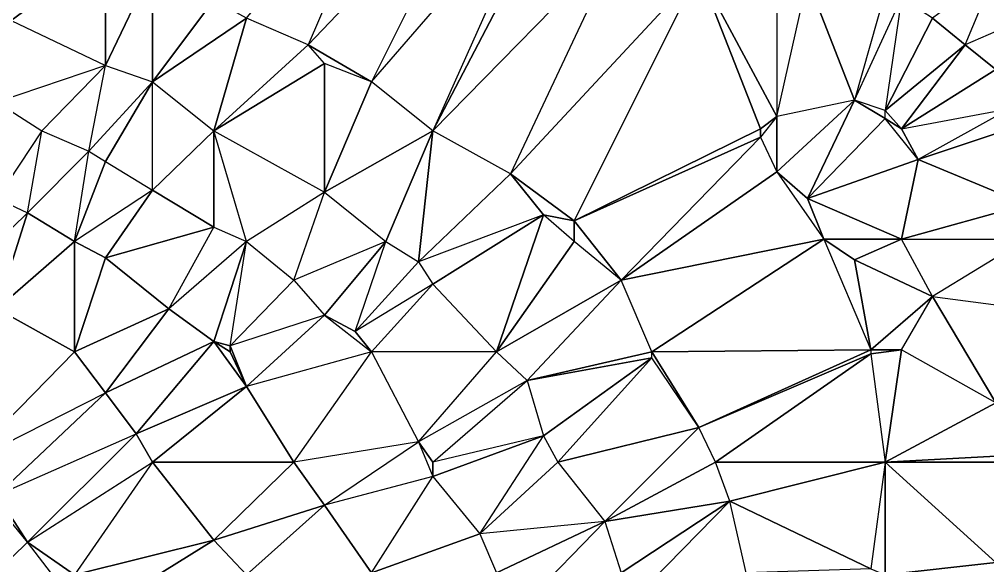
# Model space of a CAD drawing. Header units: metres. Extents: x 121.06818 to 121.07159, y 3.17836 to 3.18313.
# Drawn here: x 121.068943 to 121.069416, y 3.1793405 to 3.1796075 of the extents above; entities that cross this region are included whole.
import ezdxf

# ---------------------------------------------------------------- set-up
doc = ezdxf.new("R2010")
doc.units = ezdxf.units.M

msp = doc.modelspace()

# ---------------------------------------------------------------- linework, layer by layer
at = {"layer": 'DELAUNEY4142', "color": 252}
msp.add_3dface([(121.068764, 3.179173, 0.0101), (121.06897, 3.179322, 0.0101), (121.068947, 3.179352, 0.0101)], dxfattribs=at)
at = {"layer": 'DELAUNEY4277', "color": 252}
msp.add_3dface([(121.068764, 3.179173, 0.0101), (121.068947, 3.179352, 0.0101), (121.068916, 3.17939, 0.0101)], dxfattribs=at)
at = {"layer": 'DELAUNEY4290', "color": 252}
msp.add_3dface([(121.06897, 3.179322, 0.0101), (121.068947, 3.179352, 0.0101), (121.06897, 3.179336, 0.0101)], dxfattribs=at)
at = {"layer": 'DELAUNEY4490', "color": 252}
msp.add_3dface([(121.068947, 3.179352, 0.0101), (121.068916, 3.17939, 0.0101), (121.068932, 3.179375, 0.0101)], dxfattribs=at)
at = {"layer": 'DELAUNEY4511', "color": 252}
msp.add_3dface([(121.068947, 3.179352, 0.0101), (121.068932, 3.179375, 0.0101), (121.069, 3.179405, 0.01009)], dxfattribs=at)
at = {"layer": 'DELAUNEY4522', "color": 252}
msp.add_3dface([(121.068932, 3.179375, 0.0101), (121.068916, 3.17939, 0.0101), (121.068985, 3.179425, 0.01009)], dxfattribs=at)
at = {"layer": 'DELAUNEY4598', "color": 252}
msp.add_3dface([(121.069176, 3.179337, 0.01007), (121.069191, 3.179323, 0.01007), (121.069229, 3.179362, 0.01006)], dxfattribs=at)
at = {"layer": 'DELAUNEY4601', "color": 252}
msp.add_3dface([(121.069366, 3.179336, 0.01004), (121.069427, 3.179327, 0.01004), (121.06942, 3.179342, 0.01004)], dxfattribs=at)
at = {"layer": 'DELAUNEY4641', "color": 252}
msp.add_3dface([(121.069237, 3.179337, 0.01006), (121.069244, 3.179325, 0.01006), (121.06929, 3.179372, 0.01005)], dxfattribs=at)
at = {"layer": 'DELAUNEY4664', "color": 252}
msp.add_3dface([(121.068985, 3.17932, 0.0101), (121.069054, 3.179336, 0.01009), (121.069038, 3.179353, 0.01009)], dxfattribs=at)
at = {"layer": 'DELAUNEY4682', "color": 252}
msp.add_3dface([(121.068985, 3.17932, 0.0101), (121.069038, 3.179353, 0.01009), (121.06897, 3.179336, 0.0101)], dxfattribs=at)
at = {"layer": 'DELAUNEY4683', "color": 252}
msp.add_3dface([(121.069038, 3.179353, 0.01009), (121.069054, 3.179336, 0.01009), (121.069092, 3.17937, 0.01008)], dxfattribs=at)
at = {"layer": 'DELAUNEY4684', "color": 252}
msp.add_3dface([(121.069237, 3.179337, 0.01006), (121.069191, 3.179323, 0.01007), (121.069229, 3.179362, 0.01006)], dxfattribs=at)
at = {"layer": 'DELAUNEY4685', "color": 252}
msp.add_3dface([(121.069366, 3.179336, 0.01004), (121.06942, 3.179342, 0.01004), (121.069366, 3.179391, 0.01004)], dxfattribs=at)
at = {"layer": 'DELAUNEY4705', "color": 252}
msp.add_3dface([(121.069176, 3.179337, 0.01007), (121.069115, 3.179337, 0.01008), (121.069168, 3.179356, 0.01007)], dxfattribs=at)
at = {"layer": 'DELAUNEY4706', "color": 252}
msp.add_3dface([(121.069244, 3.179325, 0.01006), (121.069298, 3.179337, 0.01005), (121.06929, 3.179372, 0.01005)], dxfattribs=at)
at = {"layer": 'DELAUNEY4717', "color": 252}
msp.add_3dface([(121.069054, 3.179336, 0.01009), (121.069115, 3.179337, 0.01008), (121.069092, 3.17937, 0.01008)], dxfattribs=at)
at = {"layer": 'DELAUNEY4744', "color": 252}
msp.add_3dface([(121.06897, 3.179336, 0.0101), (121.068947, 3.179352, 0.0101), (121.069008, 3.179391, 0.01009)], dxfattribs=at)
at = {"layer": 'DELAUNEY4773', "color": 252}
msp.add_3dface([(121.069168, 3.179356, 0.01007), (121.069115, 3.179337, 0.01008), (121.069145, 3.179384, 0.01007)], dxfattribs=at)
at = {"layer": 'DELAUNEY4774', "color": 252}
msp.add_3dface([(121.069168, 3.179356, 0.01007), (121.069176, 3.179337, 0.01007), (121.069229, 3.179362, 0.01006)], dxfattribs=at)
at = {"layer": 'DELAUNEY4786', "color": 252}
msp.add_3dface([(121.069359, 3.179339, 0.01004), (121.069366, 3.179336, 0.01004), (121.069366, 3.179391, 0.01004)], dxfattribs=at)
at = {"layer": 'DELAUNEY4803', "color": 252}
msp.add_3dface([(121.069092, 3.17937, 0.01008), (121.069115, 3.179337, 0.01008), (121.069145, 3.179384, 0.01007)], dxfattribs=at)
at = {"layer": 'DELAUNEY4813', "color": 252}
msp.add_3dface([(121.069229, 3.179362, 0.01006), (121.069237, 3.179337, 0.01006), (121.06929, 3.179372, 0.01005)], dxfattribs=at)
at = {"layer": 'DELAUNEY4841', "color": 252}
msp.add_3dface([(121.069298, 3.179337, 0.01005), (121.06929, 3.179372, 0.01005), (121.069359, 3.179339, 0.01004)], dxfattribs=at)
at = {"layer": 'DELAUNEY4857', "color": 252}
msp.add_3dface([(121.06897, 3.179336, 0.0101), (121.069038, 3.179353, 0.01009), (121.069008, 3.179391, 0.01009)], dxfattribs=at)
at = {"layer": 'DELAUNEY4886', "color": 252}
msp.add_3dface([(121.069008, 3.179391, 0.01009), (121.069038, 3.179353, 0.01009), (121.069077, 3.179391, 0.01008)], dxfattribs=at)
at = {"layer": 'DELAUNEY4887', "color": 252}
msp.add_3dface([(121.069145, 3.179384, 0.01007), (121.069168, 3.179356, 0.01007), (121.069199, 3.179404, 0.01006)], dxfattribs=at)
at = {"layer": 'DELAUNEY4898', "color": 252}
msp.add_3dface([(121.069229, 3.179362, 0.01006), (121.069168, 3.179356, 0.01007), (121.069206, 3.179391, 0.01006)], dxfattribs=at)
at = {"layer": 'DELAUNEY4910', "color": 252}
msp.add_3dface([(121.069206, 3.179391, 0.01006), (121.069168, 3.179356, 0.01007), (121.069199, 3.179404, 0.01006)], dxfattribs=at)
at = {"layer": 'DELAUNEY4911', "color": 252}
msp.add_3dface([(121.069206, 3.179391, 0.01006), (121.069229, 3.179362, 0.01006), (121.069275, 3.179408, 0.01005)], dxfattribs=at)
at = {"layer": 'DELAUNEY4912', "color": 252}
msp.add_3dface([(121.069229, 3.179362, 0.01006), (121.06929, 3.179372, 0.01005), (121.069283, 3.179391, 0.01005)], dxfattribs=at)
at = {"layer": 'DELAUNEY4925', "color": 252}
msp.add_3dface([(121.069038, 3.179353, 0.01009), (121.069092, 3.17937, 0.01008), (121.069077, 3.179391, 0.01008)], dxfattribs=at)
at = {"layer": 'DELAUNEY4926', "color": 252}
msp.add_3dface([(121.069359, 3.179339, 0.01004), (121.06929, 3.179372, 0.01005), (121.069366, 3.179391, 0.01004)], dxfattribs=at)
at = {"layer": 'DELAUNEY4939', "color": 252}
msp.add_3dface([(121.069366, 3.179391, 0.01004), (121.06942, 3.179342, 0.01004), (121.06942, 3.179391, 0.01004)], dxfattribs=at)
at = {"layer": 'DELAUNEY4951', "color": 252}
msp.add_3dface([(121.069077, 3.179391, 0.01008), (121.069092, 3.17937, 0.01008), (121.069138, 3.179401, 0.01007)], dxfattribs=at)
at = {"layer": 'DELAUNEY4952', "color": 252}
msp.add_3dface([(121.069145, 3.179384, 0.01007), (121.069092, 3.17937, 0.01008), (121.069138, 3.179401, 0.01007)], dxfattribs=at)
at = {"layer": 'DELAUNEY4953', "color": 252}
msp.add_3dface([(121.069366, 3.179391, 0.01004), (121.06942, 3.179391, 0.01004), (121.06942, 3.179394, 0.01004)], dxfattribs=at)
at = {"layer": 'DELAUNEY4969', "color": 252}
msp.add_3dface([(121.069229, 3.179362, 0.01006), (121.069283, 3.179391, 0.01005), (121.069275, 3.179408, 0.01005)], dxfattribs=at)
at = {"layer": 'DELAUNEY4970', "color": 252}
msp.add_3dface([(121.06929, 3.179372, 0.01005), (121.069283, 3.179391, 0.01005), (121.069366, 3.179391, 0.01004)], dxfattribs=at)
at = {"layer": 'DELAUNEY4987', "color": 252}
msp.add_3dface([(121.068947, 3.179352, 0.0101), (121.069008, 3.179391, 0.01009), (121.069, 3.179405, 0.01009)], dxfattribs=at)
at = {"layer": 'DELAUNEY5048', "color": 252}
msp.add_3dface([(121.069, 3.179405, 0.01009), (121.069008, 3.179391, 0.01009), (121.069054, 3.179428, 0.01008)], dxfattribs=at)
at = {"layer": 'DELAUNEY5049', "color": 252}
msp.add_3dface([(121.069138, 3.179401, 0.01007), (121.069145, 3.179384, 0.01007), (121.069145, 3.179391, 0.01007)], dxfattribs=at)
at = {"layer": 'DELAUNEY5067', "color": 252}
msp.add_3dface([(121.068932, 3.179375, 0.0101), (121.069, 3.179405, 0.01009), (121.068985, 3.179425, 0.01009)], dxfattribs=at)
at = {"layer": 'DELAUNEY5068', "color": 252}
msp.add_3dface([(121.069199, 3.179404, 0.01006), (121.069206, 3.179391, 0.01006), (121.069252, 3.179442, 0.01005)], dxfattribs=at)
at = {"layer": 'DELAUNEY5079', "color": 252}
msp.add_3dface([(121.069145, 3.179391, 0.01007), (121.069145, 3.179384, 0.01007), (121.069199, 3.179404, 0.01006)], dxfattribs=at)
at = {"layer": 'DELAUNEY5091', "color": 252}
msp.add_3dface([(121.069008, 3.179391, 0.01009), (121.069077, 3.179391, 0.01008), (121.069054, 3.179428, 0.01008)], dxfattribs=at)
at = {"layer": 'DELAUNEY5092', "color": 252}
msp.add_3dface([(121.069138, 3.179401, 0.01007), (121.069145, 3.179391, 0.01007), (121.069191, 3.179431, 0.01006)], dxfattribs=at)
at = {"layer": 'DELAUNEY5093', "color": 252}
msp.add_3dface([(121.069199, 3.179404, 0.01006), (121.069145, 3.179391, 0.01007), (121.069191, 3.179431, 0.01006)], dxfattribs=at)
at = {"layer": 'DELAUNEY5094', "color": 252}
msp.add_3dface([(121.069283, 3.179391, 0.01005), (121.069275, 3.179408, 0.01005), (121.069359, 3.179444, 0.01004)], dxfattribs=at)
at = {"layer": 'DELAUNEY5108', "color": 252}
msp.add_3dface([(121.069366, 3.179391, 0.01004), (121.06942, 3.179394, 0.01004), (121.06942, 3.17942, 0.01004)], dxfattribs=at)
at = {"layer": 'DELAUNEY5130', "color": 252}
msp.add_3dface([(121.068985, 3.179425, 0.01009), (121.069, 3.179405, 0.01009), (121.069038, 3.17945, 0.01008)], dxfattribs=at)
at = {"layer": 'DELAUNEY5153', "color": 252}
msp.add_3dface([(121.069054, 3.179428, 0.01008), (121.069077, 3.179391, 0.01008), (121.069115, 3.179445, 0.01007)], dxfattribs=at)
at = {"layer": 'DELAUNEY5154', "color": 252}
msp.add_3dface([(121.069206, 3.179391, 0.01006), (121.069275, 3.179408, 0.01005), (121.069252, 3.179442, 0.01005)], dxfattribs=at)
at = {"layer": 'DELAUNEY5164', "color": 252}
msp.add_3dface([(121.069138, 3.179401, 0.01007), (121.069077, 3.179391, 0.01008), (121.069115, 3.179445, 0.01007)], dxfattribs=at)
at = {"layer": 'DELAUNEY5165', "color": 252}
msp.add_3dface([(121.069366, 3.179391, 0.01004), (121.069283, 3.179391, 0.01005), (121.069359, 3.179444, 0.01004)], dxfattribs=at)
at = {"layer": 'DELAUNEY5203', "color": 252}
msp.add_3dface([(121.069366, 3.179391, 0.01004), (121.06942, 3.17942, 0.01004), (121.069374, 3.179446, 0.01004)], dxfattribs=at)
at = {"layer": 'DELAUNEY5215', "color": 252}
msp.add_3dface([(121.069275, 3.179408, 0.01005), (121.069252, 3.179442, 0.01005), (121.069252, 3.179445, 0.01005)], dxfattribs=at)
at = {"layer": 'DELAUNEY5229', "color": 252}
msp.add_3dface([(121.068916, 3.17939, 0.0101), (121.068985, 3.179425, 0.01009), (121.06897, 3.179445, 0.01009)], dxfattribs=at)
at = {"layer": 'DELAUNEY5230', "color": 252}
msp.add_3dface([(121.069191, 3.179431, 0.01006), (121.069199, 3.179404, 0.01006), (121.069252, 3.179442, 0.01005)], dxfattribs=at)
at = {"layer": 'DELAUNEY5240', "color": 252}
msp.add_3dface([(121.068916, 3.17939, 0.0101), (121.06897, 3.179445, 0.01009), (121.068932, 3.179466, 0.01009)], dxfattribs=at)
at = {"layer": 'DELAUNEY5241', "color": 252}
msp.add_3dface([(121.06897, 3.179445, 0.01009), (121.068985, 3.179425, 0.01009), (121.069016, 3.179466, 0.01008)], dxfattribs=at)
at = {"layer": 'DELAUNEY5242', "color": 252}
msp.add_3dface([(121.069, 3.179405, 0.01009), (121.069054, 3.179428, 0.01008), (121.069038, 3.17945, 0.01008)], dxfattribs=at)
at = {"layer": 'DELAUNEY5243', "color": 252}
msp.add_3dface([(121.069115, 3.179445, 0.01007), (121.069138, 3.179401, 0.01007), (121.069176, 3.179445, 0.01006)], dxfattribs=at)
at = {"layer": 'DELAUNEY5244', "color": 252}
msp.add_3dface([(121.069359, 3.179444, 0.01004), (121.069366, 3.179391, 0.01004), (121.069374, 3.179446, 0.01004)], dxfattribs=at)
at = {"layer": 'DELAUNEY5255', "color": 252}
msp.add_3dface([(121.069191, 3.179431, 0.01006), (121.069138, 3.179401, 0.01007), (121.069176, 3.179445, 0.01006)], dxfattribs=at)
at = {"layer": 'DELAUNEY5270', "color": 252}
msp.add_3dface([(121.069176, 3.179445, 0.01006), (121.069191, 3.179431, 0.01006), (121.069237, 3.17948, 0.01005)], dxfattribs=at)
at = {"layer": 'DELAUNEY5271', "color": 252}
msp.add_3dface([(121.06942, 3.17942, 0.01004), (121.069374, 3.179446, 0.01004), (121.069389, 3.179472, 0.01004)], dxfattribs=at)
at = {"layer": 'DELAUNEY5284', "color": 252}
msp.add_3dface([(121.069359, 3.179444, 0.01004), (121.069275, 3.179408, 0.01005), (121.069359, 3.179446, 0.01004)], dxfattribs=at)
at = {"layer": 'DELAUNEY5285', "color": 252}
msp.add_3dface([(121.069359, 3.179444, 0.01004), (121.069374, 3.179446, 0.01004), (121.069359, 3.179446, 0.01004)], dxfattribs=at)
at = {"layer": 'DELAUNEY5322', "color": 252}
msp.add_3dface([(121.069038, 3.17945, 0.01008), (121.069054, 3.179428, 0.01008), (121.069046, 3.179445, 0.01008)], dxfattribs=at)
at = {"layer": 'DELAUNEY5323', "color": 252}
msp.add_3dface([(121.069038, 3.17945, 0.01008), (121.069054, 3.179428, 0.01008), (121.069046, 3.179448, 0.01008)], dxfattribs=at)
at = {"layer": 'DELAUNEY5324', "color": 252}
msp.add_3dface([(121.069046, 3.179445, 0.01008), (121.069054, 3.179428, 0.01008), (121.069046, 3.179448, 0.01008)], dxfattribs=at)
at = {"layer": 'DELAUNEY5325', "color": 252}
msp.add_3dface([(121.069115, 3.179445, 0.01007), (121.069054, 3.179428, 0.01008), (121.069092, 3.179463, 0.01007)], dxfattribs=at)
at = {"layer": 'DELAUNEY5343', "color": 252}
msp.add_3dface([(121.069038, 3.17945, 0.01008), (121.069046, 3.179445, 0.01008), (121.069046, 3.179448, 0.01008)], dxfattribs=at)
at = {"layer": 'DELAUNEY5344', "color": 252}
msp.add_3dface([(121.069191, 3.179431, 0.01006), (121.069252, 3.179442, 0.01005), (121.069252, 3.179445, 0.01005)], dxfattribs=at)
at = {"layer": 'DELAUNEY5363', "color": 252}
msp.add_3dface([(121.068932, 3.179466, 0.01009), (121.06897, 3.179445, 0.01009), (121.06897, 3.179499, 0.01008)], dxfattribs=at)
at = {"layer": 'DELAUNEY5382', "color": 252}
msp.add_3dface([(121.068985, 3.179425, 0.01009), (121.069038, 3.17945, 0.01008), (121.069016, 3.179466, 0.01008)], dxfattribs=at)
at = {"layer": 'DELAUNEY5383', "color": 252}
msp.add_3dface([(121.069092, 3.179463, 0.01007), (121.069115, 3.179445, 0.01007), (121.069107, 3.179455, 0.01007)], dxfattribs=at)
at = {"layer": 'DELAUNEY5384', "color": 252}
msp.add_3dface([(121.069107, 3.179455, 0.01007), (121.069115, 3.179445, 0.01007), (121.069145, 3.179478, 0.01006)], dxfattribs=at)
at = {"layer": 'DELAUNEY5400', "color": 252}
msp.add_3dface([(121.069092, 3.179463, 0.01007), (121.069107, 3.179455, 0.01007), (121.069122, 3.179499, 0.01006)], dxfattribs=at)
at = {"layer": 'DELAUNEY5401', "color": 252}
msp.add_3dface([(121.069176, 3.179445, 0.01006), (121.069115, 3.179445, 0.01007), (121.069145, 3.179478, 0.01006)], dxfattribs=at)
at = {"layer": 'DELAUNEY5430', "color": 252}
msp.add_3dface([(121.069016, 3.179466, 0.01008), (121.069038, 3.17945, 0.01008), (121.069054, 3.179499, 0.01007)], dxfattribs=at)
at = {"layer": 'DELAUNEY5441', "color": 252}
msp.add_3dface([(121.068909, 3.179476, 0.01009), (121.068932, 3.179466, 0.01009), (121.068947, 3.179513, 0.01008)], dxfattribs=at)
at = {"layer": 'DELAUNEY5456', "color": 252}
msp.add_3dface([(121.069191, 3.179431, 0.01006), (121.069252, 3.179445, 0.01005), (121.069237, 3.17948, 0.01005)], dxfattribs=at)
at = {"layer": 'DELAUNEY5457', "color": 252}
msp.add_3dface([(121.069275, 3.179408, 0.01005), (121.069252, 3.179445, 0.01005), (121.069359, 3.179446, 0.01004)], dxfattribs=at)
at = {"layer": 'DELAUNEY5473', "color": 252}
msp.add_3dface([(121.069038, 3.17945, 0.01008), (121.069046, 3.179448, 0.01008), (121.069054, 3.179499, 0.01007)], dxfattribs=at)
at = {"layer": 'DELAUNEY5474', "color": 252}
msp.add_3dface([(121.069046, 3.179448, 0.01008), (121.069054, 3.179428, 0.01008), (121.069092, 3.179463, 0.01007)], dxfattribs=at)
at = {"layer": 'DELAUNEY5475', "color": 252}
msp.add_3dface([(121.069359, 3.179446, 0.01004), (121.069374, 3.179446, 0.01004), (121.069389, 3.179472, 0.01004)], dxfattribs=at)
at = {"layer": 'DELAUNEY5476', "color": 252}
msp.add_3dface([(121.06942, 3.17942, 0.01004), (121.069389, 3.179472, 0.01004), (121.069435, 3.179466, 0.01005)], dxfattribs=at)
at = {"layer": 'DELAUNEY5490', "color": 252}
msp.add_3dface([(121.06897, 3.179445, 0.01009), (121.069016, 3.179466, 0.01008), (121.068985, 3.179491, 0.01008)], dxfattribs=at)
at = {"layer": 'DELAUNEY5491', "color": 252}
msp.add_3dface([(121.069092, 3.179463, 0.01007), (121.069046, 3.179448, 0.01008), (121.069077, 3.17948, 0.01007)], dxfattribs=at)
at = {"layer": 'DELAUNEY5492', "color": 252}
msp.add_3dface([(121.069145, 3.179478, 0.01006), (121.069176, 3.179445, 0.01006), (121.069199, 3.179512, 0.01005)], dxfattribs=at)
at = {"layer": 'DELAUNEY5501', "color": 252}
msp.add_3dface([(121.069389, 3.179472, 0.01004), (121.069435, 3.179466, 0.01005), (121.069435, 3.1795, 0.01005)], dxfattribs=at)
at = {"layer": 'DELAUNEY5518', "color": 252}
msp.add_3dface([(121.069252, 3.179445, 0.01005), (121.069237, 3.17948, 0.01005), (121.069336, 3.1795, 0.01004)], dxfattribs=at)
at = {"layer": 'DELAUNEY5519', "color": 252}
msp.add_3dface([(121.069359, 3.179446, 0.01004), (121.069252, 3.179445, 0.01005), (121.069336, 3.1795, 0.01004)], dxfattribs=at)
at = {"layer": 'DELAUNEY5535', "color": 252}
msp.add_3dface([(121.069336, 3.1795, 0.01004), (121.069359, 3.179446, 0.01004), (121.069351, 3.17949, 0.01004)], dxfattribs=at)
at = {"layer": 'DELAUNEY5550', "color": 252}
msp.add_3dface([(121.069077, 3.17948, 0.01007), (121.069046, 3.179448, 0.01008), (121.069054, 3.179499, 0.01007)], dxfattribs=at)
at = {"layer": 'DELAUNEY5551', "color": 252}
msp.add_3dface([(121.069077, 3.17948, 0.01007), (121.069092, 3.179463, 0.01007), (121.069122, 3.179499, 0.01006)], dxfattribs=at)
at = {"layer": 'DELAUNEY5572', "color": 252}
msp.add_3dface([(121.06897, 3.179445, 0.01009), (121.068985, 3.179491, 0.01008), (121.06897, 3.179499, 0.01008)], dxfattribs=at)
at = {"layer": 'DELAUNEY5573', "color": 252}
msp.add_3dface([(121.069145, 3.179478, 0.01006), (121.069107, 3.179455, 0.01007), (121.069138, 3.179489, 0.01006)], dxfattribs=at)
at = {"layer": 'DELAUNEY5574', "color": 252}
msp.add_3dface([(121.069176, 3.179445, 0.01006), (121.069237, 3.17948, 0.01005), (121.069214, 3.179499, 0.01005)], dxfattribs=at)
at = {"layer": 'DELAUNEY5575', "color": 252}
msp.add_3dface([(121.069351, 3.17949, 0.01004), (121.069359, 3.179446, 0.01004), (121.069389, 3.179472, 0.01004)], dxfattribs=at)
at = {"layer": 'DELAUNEY5589', "color": 252}
msp.add_3dface([(121.068985, 3.179491, 0.01008), (121.069016, 3.179466, 0.01008), (121.069038, 3.179506, 0.01007)], dxfattribs=at)
at = {"layer": 'DELAUNEY5590', "color": 252}
msp.add_3dface([(121.069176, 3.179445, 0.01006), (121.069214, 3.179499, 0.01005), (121.069199, 3.179512, 0.01005)], dxfattribs=at)
at = {"layer": 'DELAUNEY5591', "color": 252}
msp.add_3dface([(121.069336, 3.1795, 0.01004), (121.069351, 3.17949, 0.01004), (121.069374, 3.1795, 0.01004)], dxfattribs=at)
at = {"layer": 'DELAUNEY5609', "color": 252}
msp.add_3dface([(121.069237, 3.17948, 0.01005), (121.069214, 3.179499, 0.01005), (121.069214, 3.179509, 0.01005)], dxfattribs=at)
at = {"layer": 'DELAUNEY5621', "color": 252}
msp.add_3dface([(121.069351, 3.17949, 0.01004), (121.069389, 3.179472, 0.01004), (121.069374, 3.1795, 0.01004)], dxfattribs=at)
at = {"layer": 'DELAUNEY5643', "color": 252}
msp.add_3dface([(121.068932, 3.179466, 0.01009), (121.06897, 3.179499, 0.01008), (121.068947, 3.179513, 0.01008)], dxfattribs=at)
at = {"layer": 'DELAUNEY5644', "color": 252}
msp.add_3dface([(121.069138, 3.179489, 0.01006), (121.069107, 3.179455, 0.01007), (121.069122, 3.179499, 0.01006)], dxfattribs=at)
at = {"layer": 'DELAUNEY5645', "color": 252}
msp.add_3dface([(121.069138, 3.179489, 0.01006), (121.069145, 3.179478, 0.01006), (121.069199, 3.179512, 0.01005)], dxfattribs=at)
at = {"layer": 'DELAUNEY5658', "color": 252}
msp.add_3dface([(121.06897, 3.179499, 0.01008), (121.068985, 3.179491, 0.01008), (121.069008, 3.179524, 0.01007)], dxfattribs=at)
at = {"layer": 'DELAUNEY5659', "color": 252}
msp.add_3dface([(121.069054, 3.179499, 0.01007), (121.069077, 3.17948, 0.01007), (121.069092, 3.179523, 0.01006)], dxfattribs=at)
at = {"layer": 'DELAUNEY5674', "color": 252}
msp.add_3dface([(121.069054, 3.179499, 0.01007), (121.069016, 3.179466, 0.01008), (121.069038, 3.179506, 0.01007)], dxfattribs=at)
at = {"layer": 'DELAUNEY5675', "color": 252}
msp.add_3dface([(121.069122, 3.179499, 0.01006), (121.069138, 3.179489, 0.01006), (121.069145, 3.179553, 0.01005)], dxfattribs=at)
at = {"layer": 'DELAUNEY5686', "color": 252}
msp.add_3dface([(121.069389, 3.179472, 0.01004), (121.069374, 3.1795, 0.01004), (121.069435, 3.1795, 0.01005)], dxfattribs=at)
at = {"layer": 'DELAUNEY5703', "color": 252}
msp.add_3dface([(121.069038, 3.179506, 0.01007), (121.069054, 3.179499, 0.01007), (121.069038, 3.179553, 0.01006)], dxfattribs=at)
at = {"layer": 'DELAUNEY5704', "color": 252}
msp.add_3dface([(121.069214, 3.179499, 0.01005), (121.069199, 3.179512, 0.01005), (121.069214, 3.179509, 0.01005)], dxfattribs=at)
at = {"layer": 'DELAUNEY5725', "color": 252}
msp.add_3dface([(121.069336, 3.1795, 0.01004), (121.069237, 3.17948, 0.01005), (121.069313, 3.179533, 0.01004)], dxfattribs=at)
at = {"layer": 'DELAUNEY5748', "color": 252}
msp.add_3dface([(121.069122, 3.179499, 0.01006), (121.069077, 3.17948, 0.01007), (121.069092, 3.179523, 0.01006)], dxfattribs=at)
at = {"layer": 'DELAUNEY5768', "color": 252}
msp.add_3dface([(121.068947, 3.179513, 0.01008), (121.06897, 3.179499, 0.01008), (121.068977, 3.179543, 0.01007)], dxfattribs=at)
at = {"layer": 'DELAUNEY5781', "color": 252}
msp.add_3dface([(121.069313, 3.179533, 0.01004), (121.069237, 3.17948, 0.01005), (121.069305, 3.17955, 0.01004)], dxfattribs=at)
at = {"layer": 'DELAUNEY5782', "color": 252}
msp.add_3dface([(121.069313, 3.179533, 0.01004), (121.069336, 3.1795, 0.01004), (121.069328, 3.17952, 0.01004)], dxfattribs=at)
at = {"layer": 'DELAUNEY5799', "color": 252}
msp.add_3dface([(121.068909, 3.179476, 0.01009), (121.068932, 3.17952, 0.01008), (121.068947, 3.179513, 0.01008)], dxfattribs=at)
at = {"layer": 'DELAUNEY5817', "color": 252}
msp.add_3dface([(121.068932, 3.17952, 0.01008), (121.068947, 3.179513, 0.01008), (121.068954, 3.179553, 0.01007)], dxfattribs=at)
at = {"layer": 'DELAUNEY5818', "color": 252}
msp.add_3dface([(121.069008, 3.179524, 0.01007), (121.068985, 3.179491, 0.01008), (121.069038, 3.179506, 0.01007)], dxfattribs=at)
at = {"layer": 'DELAUNEY5819', "color": 252}
msp.add_3dface([(121.069328, 3.17952, 0.01004), (121.069336, 3.1795, 0.01004), (121.069374, 3.1795, 0.01004)], dxfattribs=at)
at = {"layer": 'DELAUNEY5832', "color": 252}
msp.add_3dface([(121.069008, 3.179524, 0.01007), (121.069038, 3.179506, 0.01007), (121.069038, 3.179553, 0.01006)], dxfattribs=at)
at = {"layer": 'DELAUNEY5833', "color": 252}
msp.add_3dface([(121.069092, 3.179523, 0.01006), (121.069122, 3.179499, 0.01006), (121.069145, 3.179553, 0.01005)], dxfattribs=at)
at = {"layer": 'DELAUNEY5834', "color": 252}
msp.add_3dface([(121.069313, 3.179533, 0.01004), (121.069328, 3.17952, 0.01004), (121.069351, 3.179568, 0.01004)], dxfattribs=at)
at = {"layer": 'DELAUNEY5835', "color": 252}
msp.add_3dface([(121.069374, 3.1795, 0.01004), (121.069435, 3.1795, 0.01005), (121.069435, 3.179517, 0.01005)], dxfattribs=at)
at = {"layer": 'DELAUNEY5869', "color": 252}
msp.add_3dface([(121.069138, 3.179489, 0.01006), (121.069183, 3.179532, 0.01005), (121.069199, 3.179512, 0.01005)], dxfattribs=at)
at = {"layer": 'DELAUNEY5870', "color": 252}
msp.add_3dface([(121.069138, 3.179489, 0.01006), (121.069183, 3.179532, 0.01005), (121.069145, 3.179553, 0.01005)], dxfattribs=at)
at = {"layer": 'DELAUNEY5871', "color": 252}
msp.add_3dface([(121.069237, 3.17948, 0.01005), (121.069214, 3.179509, 0.01005), (121.069305, 3.17955, 0.01004)], dxfattribs=at)
at = {"layer": 'DELAUNEY5885', "color": 252}
msp.add_3dface([(121.069092, 3.179523, 0.01006), (121.069054, 3.179499, 0.01007), (121.069038, 3.179553, 0.01006)], dxfattribs=at)
at = {"layer": 'DELAUNEY5886', "color": 252}
msp.add_3dface([(121.069199, 3.179512, 0.01005), (121.069183, 3.179532, 0.01005), (121.069214, 3.179509, 0.01005)], dxfattribs=at)
at = {"layer": 'DELAUNEY5899', "color": 252}
msp.add_3dface([(121.069374, 3.1795, 0.01004), (121.069435, 3.179517, 0.01005), (121.069382, 3.179539, 0.01004)], dxfattribs=at)
at = {"layer": 'DELAUNEY5938', "color": 252}
msp.add_3dface([(121.069008, 3.179524, 0.01007), (121.06897, 3.179499, 0.01008), (121.068985, 3.179538, 0.01007)], dxfattribs=at)
at = {"layer": 'DELAUNEY5954', "color": 252}
msp.add_3dface([(121.068985, 3.179538, 0.01007), (121.06897, 3.179499, 0.01008), (121.068977, 3.179543, 0.01007)], dxfattribs=at)
at = {"layer": 'DELAUNEY5955', "color": 252}
msp.add_3dface([(121.069374, 3.1795, 0.01004), (121.069382, 3.179539, 0.01004), (121.069328, 3.17952, 0.01004)], dxfattribs=at)
at = {"layer": 'DELAUNEY5966', "color": 252}
msp.add_3dface([(121.068985, 3.179538, 0.01007), (121.069008, 3.179524, 0.01007), (121.069008, 3.179577, 0.01006)], dxfattribs=at)
at = {"layer": 'DELAUNEY5967', "color": 252}
msp.add_3dface([(121.069382, 3.179539, 0.01004), (121.069435, 3.179517, 0.01005), (121.069427, 3.179554, 0.01005)], dxfattribs=at)
at = {"layer": 'DELAUNEY5999', "color": 252}
msp.add_3dface([(121.068977, 3.179543, 0.01007), (121.068947, 3.179513, 0.01008), (121.068954, 3.179553, 0.01007)], dxfattribs=at)
at = {"layer": 'DELAUNEY6000', "color": 252}
msp.add_3dface([(121.069183, 3.179532, 0.01005), (121.069145, 3.179553, 0.01005), (121.069237, 3.179647, 0.01005)], dxfattribs=at)
at = {"layer": 'DELAUNEY6001', "color": 252}
msp.add_3dface([(121.069305, 3.17955, 0.01004), (121.069313, 3.179533, 0.01004), (121.069313, 3.17956, 0.01004)], dxfattribs=at)
at = {"layer": 'DELAUNEY6002', "color": 252}
msp.add_3dface([(121.069328, 3.17952, 0.01004), (121.069382, 3.179539, 0.01004), (121.069366, 3.179559, 0.01004)], dxfattribs=at)
at = {"layer": 'DELAUNEY6022', "color": 252}
msp.add_3dface([(121.068977, 3.179543, 0.01007), (121.068985, 3.179538, 0.01007), (121.069008, 3.179577, 0.01006)], dxfattribs=at)
at = {"layer": 'DELAUNEY6023', "color": 252}
msp.add_3dface([(121.069305, 3.17955, 0.01004), (121.069214, 3.179509, 0.01005), (121.069305, 3.179554, 0.01004)], dxfattribs=at)
at = {"layer": 'DELAUNEY6047', "color": 252}
msp.add_3dface([(121.069038, 3.179553, 0.01006), (121.069008, 3.179524, 0.01007), (121.069008, 3.179577, 0.01006)], dxfattribs=at)
at = {"layer": 'DELAUNEY6048', "color": 252}
msp.add_3dface([(121.069092, 3.179523, 0.01006), (121.069145, 3.179553, 0.01005), (121.069115, 3.179577, 0.01005)], dxfattribs=at)
at = {"layer": 'DELAUNEY6067', "color": 252}
msp.add_3dface([(121.068954, 3.179553, 0.01007), (121.068932, 3.17952, 0.01008), (121.068932, 3.179567, 0.01007)], dxfattribs=at)
at = {"layer": 'DELAUNEY6068', "color": 252}
msp.add_3dface([(121.069038, 3.179553, 0.01006), (121.069092, 3.179523, 0.01006), (121.069092, 3.179586, 0.01005)], dxfattribs=at)
at = {"layer": 'DELAUNEY6069', "color": 252}
msp.add_3dface([(121.069328, 3.17952, 0.01004), (121.069366, 3.179559, 0.01004), (121.069351, 3.179568, 0.01004)], dxfattribs=at)
at = {"layer": 'DELAUNEY6070', "color": 252}
msp.add_3dface([(121.069382, 3.179539, 0.01004), (121.069427, 3.179554, 0.01005), (121.069427, 3.179564, 0.01005)], dxfattribs=at)
at = {"layer": 'DELAUNEY6082', "color": 252}
msp.add_3dface([(121.068954, 3.179553, 0.01007), (121.068977, 3.179543, 0.01007), (121.068985, 3.179585, 0.01006)], dxfattribs=at)
at = {"layer": 'DELAUNEY6083', "color": 252}
msp.add_3dface([(121.069214, 3.179509, 0.01005), (121.069183, 3.179532, 0.01005), (121.069275, 3.179631, 0.01005)], dxfattribs=at)
at = {"layer": 'DELAUNEY6084', "color": 252}
msp.add_3dface([(121.069382, 3.179539, 0.01004), (121.069366, 3.179559, 0.01004), (121.069374, 3.179554, 0.01004)], dxfattribs=at)
at = {"layer": 'DELAUNEY6101', "color": 252}
msp.add_3dface([(121.069382, 3.179539, 0.01004), (121.069374, 3.179554, 0.01004), (121.069427, 3.179564, 0.01005)], dxfattribs=at)
at = {"layer": 'DELAUNEY6126', "color": 252}
msp.add_3dface([(121.069374, 3.179554, 0.01004), (121.069366, 3.179559, 0.01004), (121.069366, 3.179563, 0.01004)], dxfattribs=at)
at = {"layer": 'DELAUNEY6140', "color": 252}
msp.add_3dface([(121.069351, 3.179568, 0.01004), (121.069366, 3.179559, 0.01004), (121.069366, 3.179563, 0.01004)], dxfattribs=at)
at = {"layer": 'DELAUNEY6172', "color": 252}
msp.add_3dface([(121.068932, 3.179567, 0.01007), (121.068954, 3.179553, 0.01007), (121.068985, 3.179585, 0.01006)], dxfattribs=at)
at = {"layer": 'DELAUNEY6173', "color": 252}
msp.add_3dface([(121.069092, 3.179523, 0.01006), (121.069115, 3.179577, 0.01005), (121.069092, 3.179586, 0.01005)], dxfattribs=at)
at = {"layer": 'DELAUNEY6174', "color": 252}
msp.add_3dface([(121.069145, 3.179553, 0.01005), (121.069115, 3.179577, 0.01005), (121.069199, 3.179674, 0.01005)], dxfattribs=at)
at = {"layer": 'DELAUNEY6175', "color": 252}
msp.add_3dface([(121.069313, 3.17956, 0.01004), (121.069305, 3.17955, 0.01004), (121.069305, 3.179554, 0.01004)], dxfattribs=at)
at = {"layer": 'DELAUNEY6176', "color": 252}
msp.add_3dface([(121.069313, 3.17956, 0.01004), (121.069313, 3.179533, 0.01004), (121.069351, 3.179568, 0.01004)], dxfattribs=at)
at = {"layer": 'DELAUNEY6191', "color": 252}
msp.add_3dface([(121.069351, 3.179568, 0.01004), (121.069313, 3.17956, 0.01004), (121.069328, 3.179627, 0.01005)], dxfattribs=at)
at = {"layer": 'DELAUNEY6205', "color": 252}
msp.add_3dface([(121.069008, 3.179577, 0.01006), (121.069038, 3.179553, 0.01006), (121.069054, 3.179608, 0.01005)], dxfattribs=at)
at = {"layer": 'DELAUNEY6206', "color": 252}
msp.add_3dface([(121.069305, 3.179554, 0.01004), (121.069214, 3.179509, 0.01005), (121.069275, 3.179631, 0.01005)], dxfattribs=at)
at = {"layer": 'DELAUNEY6222', "color": 252}
msp.add_3dface([(121.069313, 3.17956, 0.01004), (121.069305, 3.179554, 0.01004), (121.069275, 3.179631, 0.01005)], dxfattribs=at)
at = {"layer": 'DELAUNEY6230', "color": 252}
msp.add_3dface([(121.069038, 3.179553, 0.01006), (121.069092, 3.179586, 0.01005), (121.069084, 3.179595, 0.01005)], dxfattribs=at)
at = {"layer": 'DELAUNEY6231', "color": 252}
msp.add_3dface([(121.069115, 3.179577, 0.01005), (121.069092, 3.179586, 0.01005), (121.069084, 3.179595, 0.01005)], dxfattribs=at)
at = {"layer": 'DELAUNEY6249', "color": 252}
msp.add_3dface([(121.069008, 3.179577, 0.01006), (121.068977, 3.179543, 0.01007), (121.068985, 3.179585, 0.01006)], dxfattribs=at)
at = {"layer": 'DELAUNEY6265', "color": 252}
msp.add_3dface([(121.069366, 3.179563, 0.01004), (121.069351, 3.179568, 0.01004), (121.069374, 3.179618, 0.01005)], dxfattribs=at)
at = {"layer": 'DELAUNEY6266', "color": 252}
msp.add_3dface([(121.069366, 3.179563, 0.01004), (121.069374, 3.179554, 0.01004), (121.069405, 3.179595, 0.01005)], dxfattribs=at)
at = {"layer": 'DELAUNEY6267', "color": 252}
msp.add_3dface([(121.069374, 3.179554, 0.01004), (121.069427, 3.179564, 0.01005), (121.06942, 3.179583, 0.01005)], dxfattribs=at)
at = {"layer": 'DELAUNEY6278', "color": 252}
msp.add_3dface([(121.068985, 3.179585, 0.01006), (121.069008, 3.179577, 0.01006), (121.069008, 3.179633, 0.01005)], dxfattribs=at)
at = {"layer": 'DELAUNEY6279', "color": 252}
msp.add_3dface([(121.069374, 3.179554, 0.01004), (121.06942, 3.179583, 0.01005), (121.069405, 3.179595, 0.01005)], dxfattribs=at)
at = {"layer": 'DELAUNEY6321', "color": 252}
msp.add_3dface([(121.069038, 3.179553, 0.01006), (121.069084, 3.179595, 0.01005), (121.069054, 3.179608, 0.01005)], dxfattribs=at)
at = {"layer": 'DELAUNEY6322', "color": 252}
msp.add_3dface([(121.069405, 3.179595, 0.01005), (121.06942, 3.179583, 0.01005), (121.069435, 3.179608, 0.01006)], dxfattribs=at)
at = {"layer": 'DELAUNEY6338', "color": 252}
msp.add_3dface([(121.069183, 3.179532, 0.01005), (121.069275, 3.179631, 0.01005), (121.069237, 3.179647, 0.01005)], dxfattribs=at)
at = {"layer": 'DELAUNEY6353', "color": 252}
msp.add_3dface([(121.069366, 3.179563, 0.01004), (121.069405, 3.179595, 0.01005), (121.069389, 3.179608, 0.01005)], dxfattribs=at)
at = {"layer": 'DELAUNEY6367', "color": 252}
msp.add_3dface([(121.069084, 3.179595, 0.01005), (121.069054, 3.179608, 0.01005), (121.06913, 3.179702, 0.01005)], dxfattribs=at)
at = {"layer": 'DELAUNEY6386', "color": 252}
msp.add_3dface([(121.068985, 3.179585, 0.01006), (121.068932, 3.179567, 0.01007), (121.068939, 3.179607, 0.01006)], dxfattribs=at)
at = {"layer": 'DELAUNEY6387', "color": 252}
msp.add_3dface([(121.069008, 3.179577, 0.01006), (121.069054, 3.179608, 0.01005), (121.069038, 3.179617, 0.01005)], dxfattribs=at)
at = {"layer": 'DELAUNEY6400', "color": 252}
msp.add_3dface([(121.068939, 3.179607, 0.01006), (121.068985, 3.179585, 0.01006), (121.068985, 3.179641, 0.01005)], dxfattribs=at)
at = {"layer": 'DELAUNEY6401', "color": 252}
msp.add_3dface([(121.069366, 3.179563, 0.01004), (121.069389, 3.179608, 0.01005), (121.069374, 3.179618, 0.01005)], dxfattribs=at)
at = {"layer": 'DELAUNEY6402', "color": 252}
msp.add_3dface([(121.069389, 3.179608, 0.01005), (121.069405, 3.179595, 0.01005), (121.06942, 3.179631, 0.01006)], dxfattribs=at)
at = {"layer": 'DELAUNEY6430', "color": 252}
msp.add_3dface([(121.069008, 3.179577, 0.01006), (121.069038, 3.179617, 0.01005), (121.069008, 3.179633, 0.01005)], dxfattribs=at)
at = {"layer": 'DELAUNEY6445', "color": 252}
msp.add_3dface([(121.069313, 3.17956, 0.01004), (121.069275, 3.179631, 0.01005), (121.069313, 3.179633, 0.01005)], dxfattribs=at)
at = {"layer": 'DELAUNEY6446', "color": 252}
msp.add_3dface([(121.069313, 3.17956, 0.01004), (121.069328, 3.179627, 0.01005), (121.069313, 3.179633, 0.01005)], dxfattribs=at)
at = {"layer": 'DELAUNEY6447', "color": 252}
msp.add_3dface([(121.069351, 3.179568, 0.01004), (121.069374, 3.179618, 0.01005), (121.069366, 3.179621, 0.01005)], dxfattribs=at)
at = {"layer": 'DELAUNEY6466', "color": 252}
msp.add_3dface([(121.069351, 3.179568, 0.01004), (121.069328, 3.179627, 0.01005), (121.069366, 3.179621, 0.01005)], dxfattribs=at)
at = {"layer": 'DELAUNEY6493', "color": 252}
msp.add_3dface([(121.069145, 3.179553, 0.01005), (121.069237, 3.179647, 0.01005), (121.069206, 3.17967, 0.01005)], dxfattribs=at)
at = {"layer": 'DELAUNEY6535', "color": 252}
msp.add_3dface([(121.069435, 3.179608, 0.01006), (121.069405, 3.179595, 0.01005), (121.06942, 3.179631, 0.01006)], dxfattribs=at)
at = {"layer": 'DELAUNEY6547', "color": 252}
msp.add_3dface([(121.068985, 3.179585, 0.01006), (121.069008, 3.179633, 0.01005), (121.068985, 3.179641, 0.01005)], dxfattribs=at)
at = {"layer": 'DELAUNEY6579', "color": 252}
msp.add_3dface([(121.069145, 3.179553, 0.01005), (121.069206, 3.17967, 0.01005), (121.069199, 3.179674, 0.01005)], dxfattribs=at)
at = {"layer": 'DELAUNEY6615', "color": 252}
msp.add_3dface([(121.068939, 3.179607, 0.01006), (121.068985, 3.179641, 0.01005), (121.068939, 3.179662, 0.01005)], dxfattribs=at)
at = {"layer": 'DELAUNEY6631', "color": 252}
msp.add_3dface([(121.069115, 3.179577, 0.01005), (121.069199, 3.179674, 0.01005), (121.069168, 3.179683, 0.01005)], dxfattribs=at)
at = {"layer": 'DELAUNEY6646', "color": 252}
msp.add_3dface([(121.069115, 3.179577, 0.01005), (121.069084, 3.179595, 0.01005), (121.069168, 3.179683, 0.01005)], dxfattribs=at)
at = {"layer": 'DELAUNEY6753', "color": 252}
msp.add_3dface([(121.069084, 3.179595, 0.01005), (121.069168, 3.179683, 0.01005), (121.06913, 3.179702, 0.01005)], dxfattribs=at)

doc.saveas('drawing.dxf')
